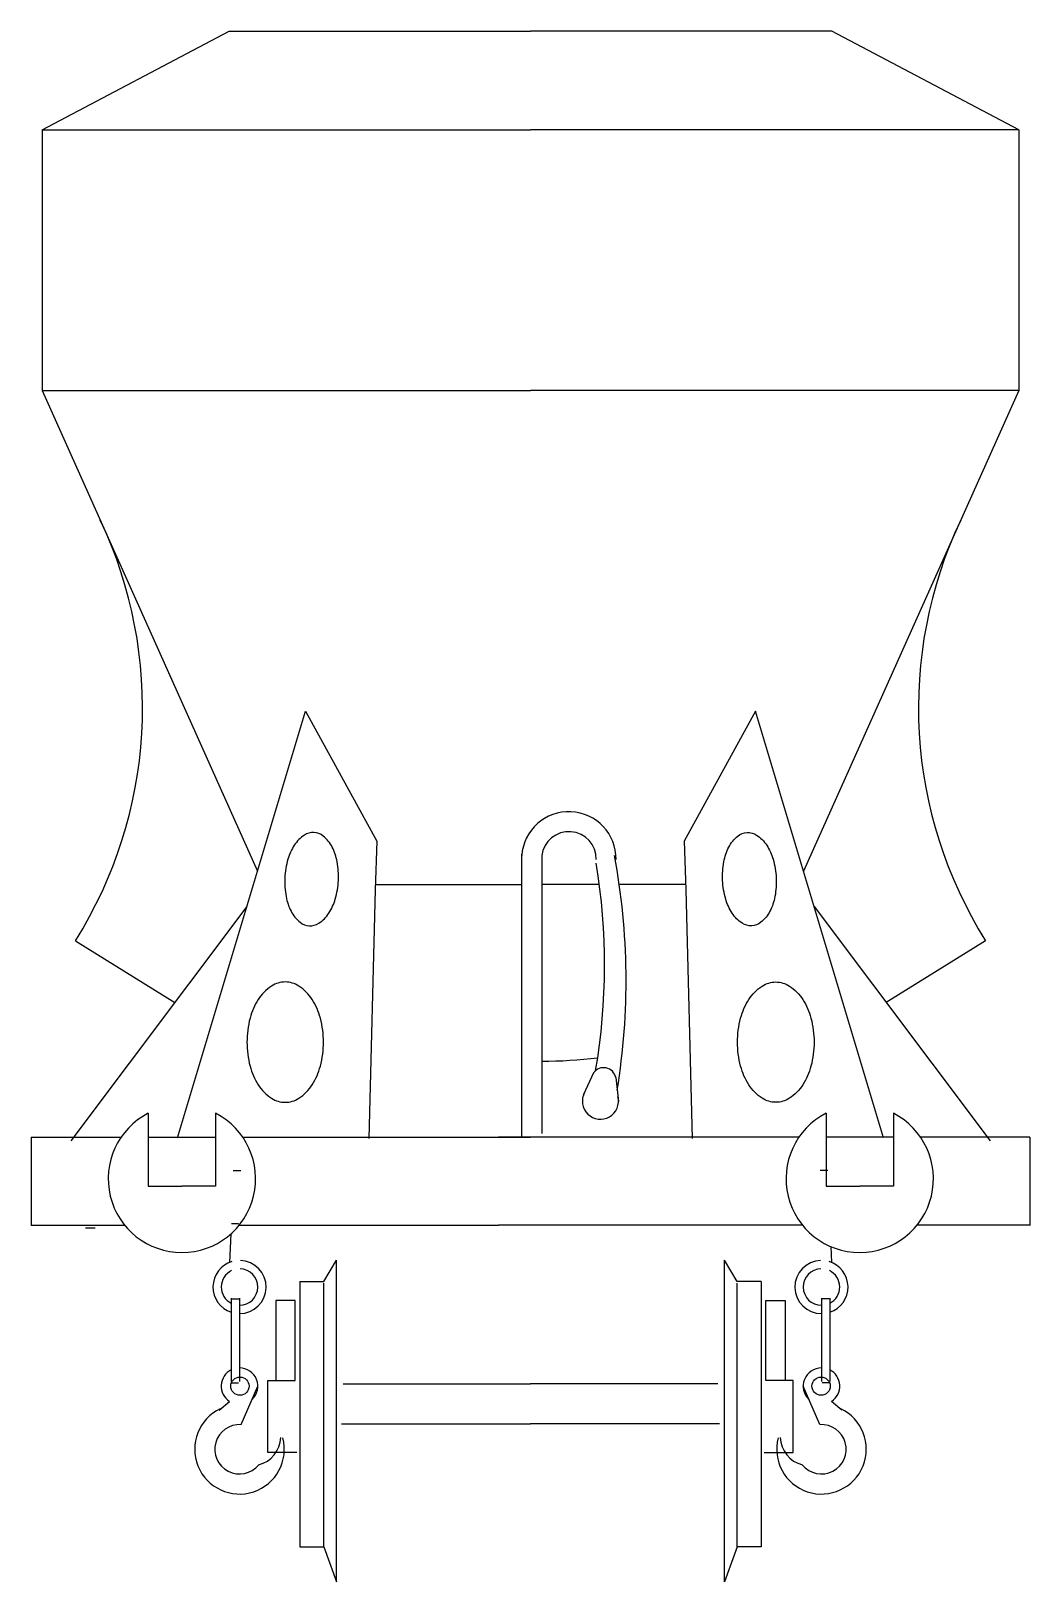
# Model space of a CAD drawing. Extents: x -1.26 to 1.28, y -0.08 to 3.87.
import ezdxf

# ---------------------------------------------------------------- set-up
doc = ezdxf.new("R2010")
doc.units = 0
doc.linetypes.add('CONTINUA', pattern=[0])
doc.layers.get('0').update_dxf_attribs({"linetype": 'CONTINUA'})

msp = doc.modelspace()

# ---------------------------------------------------------------- linework, layer by layer
at = {"color": 0}
for p, q in [((-1.2359, 3.6213), (-0.7593, 3.8733)), ((-0.7593, 3.8733), (0.0089, 3.8733)), ((0.7771, 3.8733), (0.0089, 3.8733)), ((1.2537, 3.6213), (0.7771, 3.8733)), ((-1.2359, 3.6213), (-1.2359, 2.957)), ((-1.2359, 3.6213), (0.0089, 3.6213)), ((1.2537, 3.6213), (0.0089, 3.6213)), ((1.2537, 3.6213), (1.2537, 2.957)), ((-1.2359, 2.957), (-0.6873, 1.731)), ((-1.2359, 2.957), (0.0089, 2.957)), ((1.2537, 2.957), (0.0089, 2.957)), ((1.2537, 2.957), (0.7051, 1.731)), ((-0.8907, 1.0509), (-0.5647, 2.1391)), ((-0.5647, 2.1391), (-0.3827, 1.8074)), ((0.5825, 2.1391), (0.4005, 1.8074)), ((0.9084, 1.0509), (0.5825, 2.1391)), ((-0.3827, 1.8074), (-0.3872, 1.6837)), ((0.4005, 1.8074), (0.405, 1.6837)), ((-0.013, 1.0537), (-0.013, 1.7753)), ((0.0375, 1.7708), (0.0375, 1.062)), ((-0.3872, 1.6837), (-0.4035, 1.0494)), ((-0.3872, 1.6971), (-0.013, 1.6971)), ((0.1845, 1.6971), (0.0375, 1.6971)), ((0.405, 1.6971), (0.2351, 1.6971)), ((0.405, 1.6837), (0.4212, 1.0494)), ((-0.7142, 1.6411), (-1.1626, 1.0433)), ((0.732, 1.6411), (1.1803, 1.0433)), ((-1.1511, 1.5536), (-0.8979, 1.3961)), ((1.1689, 1.5536), (0.9157, 1.3961)), ((0.1696, 1.2168), (0.1441, 1.1613)), ((0.2264, 1.2047), (0.233, 1.1434)), ((-0.9655, 1.1138), (-0.9655, 0.9276)), ((-0.7938, 1.1138), (-0.7938, 0.9276)), ((0.7622, 1.1138), (0.7622, 0.9276)), ((0.9339, 1.1138), (0.9339, 0.9276)), ((-1.2643, 1.0531), (-1.2643, 0.8278)), ((-1.2643, 1.0531), (-1.0345, 1.0531)), ((-0.9655, 1.0531), (-0.7938, 1.0531)), ((-0.7248, 1.0531), (-0.0728, 1.0531)), ((-0.077, 1.0531), (0.0089, 1.0531)), ((0.6933, 1.0531), (-0.0728, 1.0531)), ((0.0947, 1.0531), (0.0089, 1.0531)), ((0.9339, 1.0531), (0.7622, 1.0531)), ((1.2821, 1.0531), (1.0029, 1.0531)), ((1.2821, 1.0531), (1.2821, 0.8278)), ((-0.7489, 0.9673), (-0.7291, 0.9673)), ((0.7667, 0.9673), (0.7469, 0.9673)), ((-0.9655, 0.9276), (-0.8797, 0.9276)), ((-0.7938, 0.9276), (-0.8797, 0.9276)), ((0.7622, 0.9276), (0.8481, 0.9276)), ((0.9339, 0.9276), (0.8481, 0.9276)), ((-0.7529, 0.8325), (-0.7351, 0.8325)), ((-1.2643, 0.8282), (-1.0256, 0.8282)), ((-1.101, 0.821), (-1.1258, 0.821)), ((-0.7551, 0.8059), (-0.7582, 0.7334)), ((-0.7338, 0.8282), (-0.0728, 0.8282)), ((0.7022, 0.8282), (-0.0728, 0.8282)), ((1.2821, 0.8282), (0.994, 0.8282)), ((0.7743, 0.7738), (0.776, 0.7334)), ((-0.5181, 0.6848), (-0.4853, 0.7391)), ((-0.4853, -0.0816), (-0.4853, 0.7391)), ((0.5358, 0.6848), (0.5031, 0.7391)), ((0.5031, -0.0816), (0.5031, 0.7391)), ((-0.579, 0.6848), (-0.5181, 0.6848)), ((-0.579, 0.6848), (-0.579, 0.0081)), ((-0.5179, 0.0081), (-0.5179, 0.6807)), ((0.5357, 0.0081), (0.5357, 0.6807)), ((0.5968, 0.6848), (0.5358, 0.6848)), ((0.5968, 0.6848), (0.5968, 0.0081)), ((-0.7549, 0.6403), (-0.7331, 0.6403)), ((-0.7541, 0.6425), (-0.7541, 0.4299)), ((-0.7328, 0.6425), (-0.7328, 0.4299)), ((-0.6401, 0.6359), (-0.6401, 0.4321)), ((-0.5912, 0.6359), (-0.6401, 0.6359)), ((-0.5912, 0.4321), (-0.5912, 0.6359)), ((0.609, 0.4321), (0.609, 0.6359)), ((0.609, 0.6359), (0.6579, 0.6359)), ((0.6579, 0.6359), (0.6579, 0.4321)), ((0.7506, 0.6425), (0.7506, 0.4299)), ((0.7726, 0.6403), (0.7509, 0.6403)), ((0.7718, 0.6425), (0.7718, 0.4299)), ((-0.7549, 0.4262), (-0.7351, 0.4262)), ((-0.7288, 0.3197), (-0.6862, 0.4178)), ((-0.6605, 0.4321), (-0.5912, 0.4321)), ((-0.6605, 0.2486), (-0.6605, 0.4321)), ((-0.469, 0.4239), (0.0089, 0.4239)), ((0.4868, 0.4239), (0.0089, 0.4239)), ((0.6783, 0.4321), (0.609, 0.4321)), ((0.6783, 0.2486), (0.6783, 0.4321)), ((0.7466, 0.3197), (0.704, 0.4178)), ((0.7726, 0.4262), (0.7528, 0.4262)), ((-0.7846, 0.3568), (-0.7588, 0.3786)), ((0.8024, 0.3568), (0.7766, 0.3786)), ((-0.473, 0.322), (0.0089, 0.322)), ((0.4908, 0.322), (0.0089, 0.322)), ((-0.5871, 0.2486), (-0.6605, 0.2486)), ((0.6049, 0.2486), (0.6783, 0.2486)), ((-0.579, 0.0081), (-0.5179, 0.0081)), ((-0.5179, 0.0081), (-0.4853, -0.0816)), ((0.5357, 0.0081), (0.5031, -0.0816)), ((0.5968, 0.0081), (0.5357, 0.0081))]:
    msp.add_line(p, q, dxfattribs=at)
for points in [[(-0.4808, 1.7072, 0.058497), (-0.484, 1.7552, 0.072107), (-0.4966, 1.7922, 0.10657), (-0.5197, 1.8205, 0.157399), (-0.5431, 1.8294, 0.157399), (-0.5674, 1.8229, 0.10657), (-0.5932, 1.797, 0.072107), (-0.6094, 1.7615, 0.058497), (-0.6174, 1.714, 0.058497), (-0.6142, 1.666, 0.072107), (-0.6016, 1.6289, 0.10657), (-0.5785, 1.6006, 0.157399), (-0.555, 1.5917, 0.157399), (-0.5308, 1.5982, 0.10657), (-0.505, 1.6241, 0.072107), (-0.4888, 1.6597, 0.058497)], [(0.4986, 1.7072, -0.058497), (0.5018, 1.7552, -0.072107), (0.5144, 1.7922, -0.10657), (0.5375, 1.8205, -0.157399), (0.5609, 1.8294, -0.157399), (0.5852, 1.8229, -0.10657), (0.611, 1.797, -0.072107), (0.6272, 1.7615, -0.058497), (0.6352, 1.714, -0.058497), (0.632, 1.666, -0.072107), (0.6194, 1.6289, -0.10657), (0.5963, 1.6006, -0.157399), (0.5728, 1.5917, -0.157399), (0.5486, 1.5982, -0.10657), (0.5228, 1.6241, -0.072107), (0.5065, 1.6597, -0.058497)], [(-0.5189, 1.295, 0.064455), (-0.5268, 1.3563, 0.077348), (-0.5474, 1.4035, 0.10717), (-0.5817, 1.4381, 0.145388), (-0.6164, 1.4484, 0.145388), (-0.6511, 1.4381, 0.10717), (-0.6854, 1.4035, 0.077348), (-0.706, 1.3563, 0.064455), (-0.7139, 1.295, 0.064455), (-0.706, 1.2338, 0.077348), (-0.6854, 1.1865, 0.10717), (-0.6511, 1.1519, 0.145388), (-0.6164, 1.1416, 0.145388), (-0.5817, 1.1519, 0.10717), (-0.5474, 1.1865, 0.077348), (-0.5268, 1.2338, 0.064455)], [(0.5367, 1.295, -0.064455), (0.5446, 1.3563, -0.077348), (0.5652, 1.4035, -0.10717), (0.5995, 1.4381, -0.145388), (0.6342, 1.4484, -0.145388), (0.6689, 1.4381, -0.10717), (0.7032, 1.4035, -0.077348), (0.7238, 1.3563, -0.064455), (0.7317, 1.295, -0.064455), (0.7238, 1.2338, -0.077348), (0.7032, 1.1865, -0.10717), (0.6689, 1.1519, -0.145388), (0.6342, 1.1416, -0.145388), (0.5995, 1.1519, -0.10717), (0.5652, 1.1865, -0.077348), (0.5446, 1.2338, -0.064455)]]:
    msp.add_lwpolyline(points, format="xyb", close=True, dxfattribs=at)
for centre in [(-0.7319, 0.4178), (0.7497, 0.4178)]:
    msp.add_circle(centre, 0.0233, dxfattribs=at)
for centre, radius, start, end in [((-2.096, 2.1475), 1.116, 327.8465, 25.4058), ((2.1138, 2.1475), 1.116, 154.5942, 212.1535), ((0.1067, 1.7623), 0.1204, 359.1576, 175.958), ((0.1068, 1.7619), 0.0698, 358.9074, 172.6575), ((-1.4096, 1.4919), 1.6073, 350.3499, 9.2836), ((-1.4758, 1.4517), 1.7284, 350.7013, 10.6403), ((0.0375, 2.4785), 1.2319, 269.9998, 276.6468), ((0.1953, 1.1981), 0.0318, 11.9881, 143.8865), ((0.1871, 1.1446), 0.046, 151.1815, 14.2877), ((-0.8797, 0.9466), 0.1879, 117.1817, 270), ((-0.8797, 0.9466), 0.1879, 270, 62.8183), ((0.8481, 0.9466), 0.1879, 117.1817, 270), ((0.8481, 0.9466), 0.1879, 270, 62.8183), ((-0.7328, 0.6705), 0.0678, 106.4727, 251.7748), ((-0.7328, 0.6705), 0.0466, 115.7159, 242.9299), ((-0.7328, 0.6705), 0.0678, 270, 88.2102), ((-0.7328, 0.6705), 0.0466, 270, 88.5189), ((0.7506, 0.6705), 0.0678, 91.7898, 270), ((0.7506, 0.6705), 0.0466, 91.4811, 270), ((0.7506, 0.6705), 0.0678, 288.2252, 73.5273), ((0.7506, 0.6705), 0.0466, 297.0701, 64.2841), ((-0.7328, 0.4178), 0.0466, 117.0701, 236.7554), ((-0.7328, 0.4178), 0.0466, 313.0021, 90), ((0.7506, 0.4178), 0.0466, 90, 226.9979), ((0.7506, 0.4178), 0.0466, 303.2446, 62.9299), ((-0.7328, 0.2569), 0.1142, 115.4321, 14.8764), ((0.7506, 0.2569), 0.1142, 165.1236, 64.5679), ((-0.7328, 0.2569), 0.063, 86.3574, 320.9159), ((0.7506, 0.2569), 0.063, 219.0841, 93.6426), ((-0.7017, 0.289), 0.0738, 283.6829, 358.6108), ((0.7195, 0.289), 0.0738, 181.3892, 256.3171)]:
    msp.add_arc(centre, radius, start, end, dxfattribs=at)

doc.saveas('drawing.dxf')
